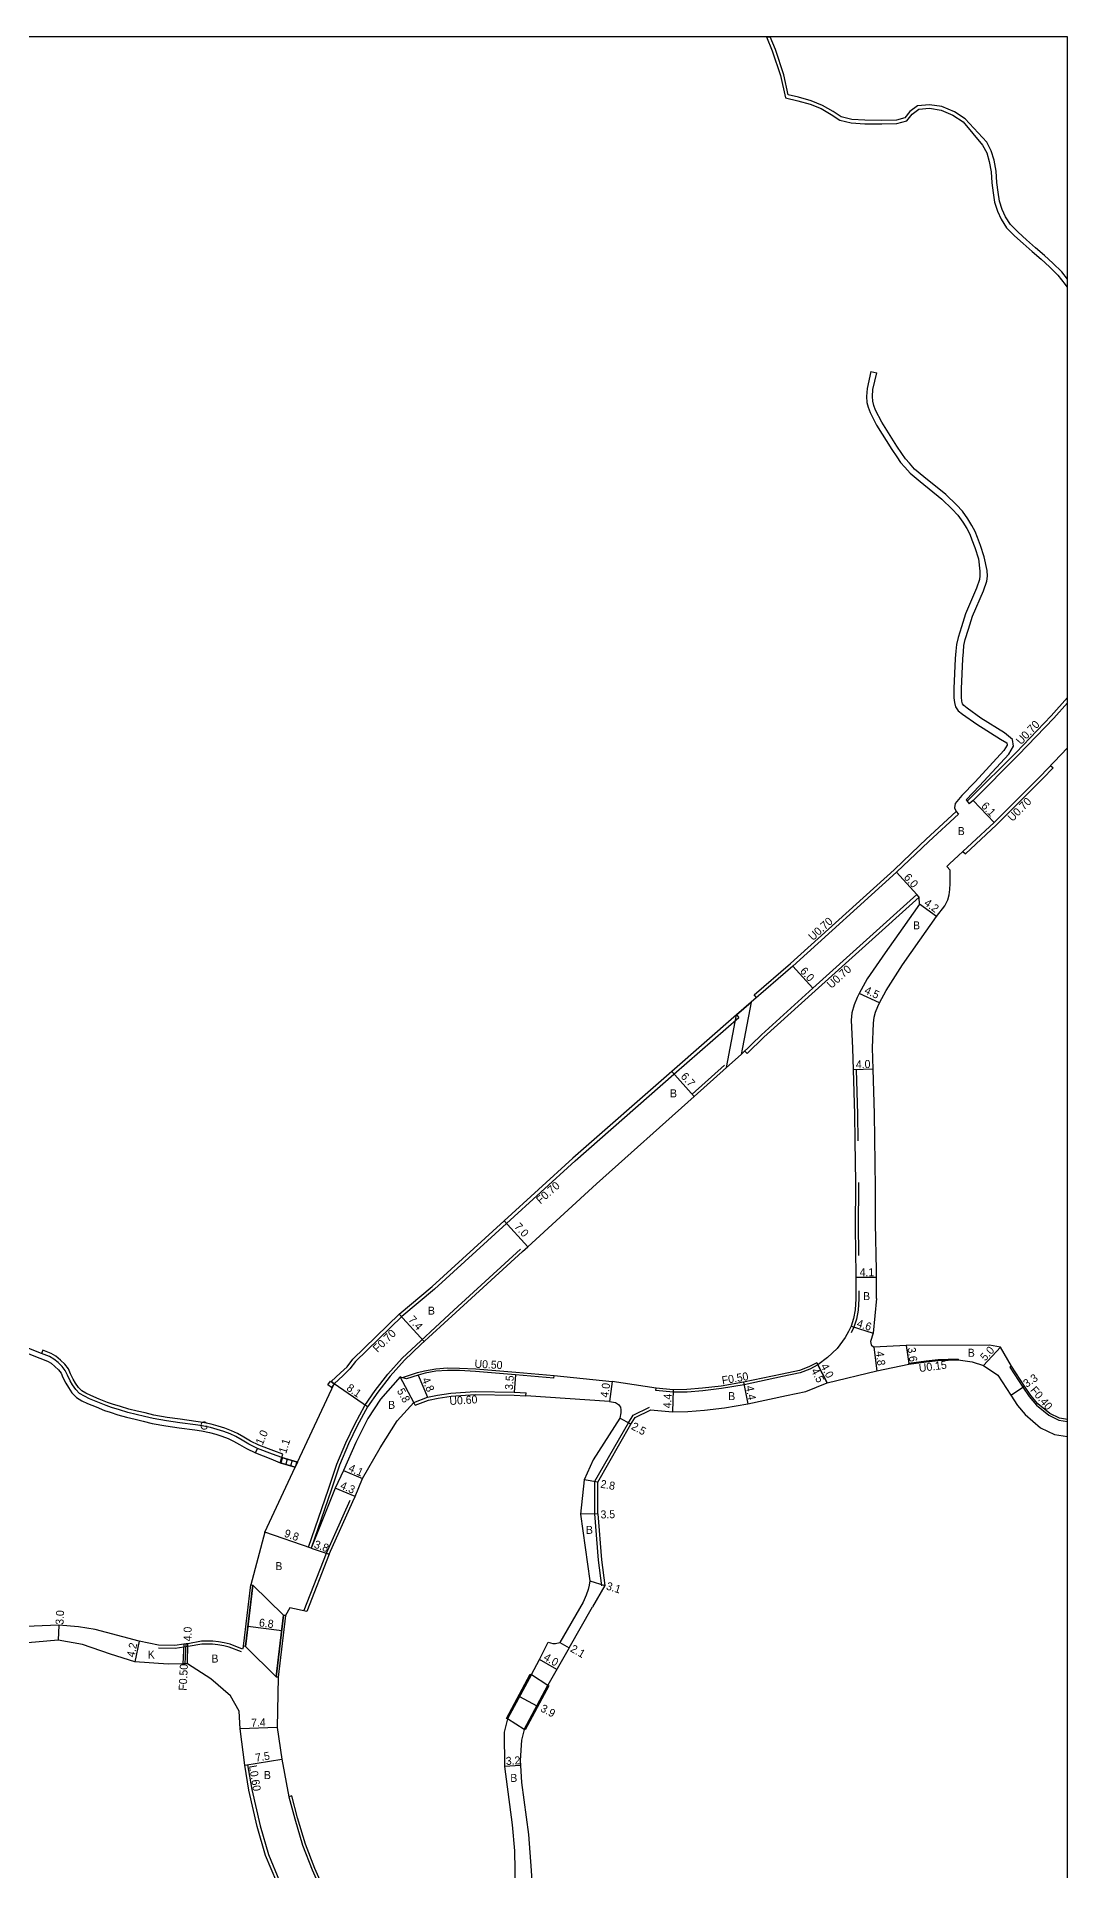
# Model space of a CAD drawing. Header units: metres. Extents: x 0 to 2400, y -93000 to -90000.
# Drawn here: x 1394 to 1598.6, y -92766.7 to -92400 of the extents above; entities that cross this region are included whole.
import ezdxf

# ---------------------------------------------------------------- set-up
doc = ezdxf.new("R2010")
doc.units = ezdxf.units.M
doc.header["$LTSCALE"] = 2.5
for name, color, linetype in [('その他', 7, 'Continuous'), ('側溝・桝', 7, 'Continuous'), ('図郭', 7, 'Continuous'), ('幅員', 7, 'Continuous'), ('歩道・分離帯・安全施設', 7, 'Continuous'), ('舗装', 7, 'Continuous'), ('道路', 7, 'Continuous')]:
    doc.layers.add(name, color=color, linetype=linetype)
doc.styles.get("Standard").update_dxf_attribs({"font": ''})
doc.styles.get('Standard').set_extended_font_data('@MS PGothic')

msp = doc.modelspace()

# ---------------------------------------------------------------- linework, layer by layer
at = {"layer": 'その他'}
for points in [[(1442.97, -92684.09), (1442.65, -92685.14)], [(1445.64, -92686.05), (1442.65, -92685.14)], [(1443.1, -92684.13), (1442.78, -92685.18)], [(1442.97, -92684.09), (1446.11, -92685.05)], [(1444.06, -92684.42), (1443.74, -92685.47)], [(1445.02, -92684.71), (1444.7, -92685.76)], [(1445.97, -92685), (1445.64, -92686.05)], [(1446.11, -92685.05), (1445.64, -92686.05)]]:
    msp.add_lwpolyline(points, dxfattribs=at)
at = {"layer": '側溝・桝'}
for points in [[(1579.92, -92552.89), (1580.63, -92552.23), (1589.74, -92543.11), (1596.73, -92535.79), (1600, -92532.14)], [(1597.14, -92546.22), (1595.1, -92548.35), (1585.84, -92557.63), (1579.59, -92563.43)], [(1596.63, -92545.74), (1597.14, -92546.22)], [(1565.38, -92566.57), (1570.44, -92561.73), (1571.78, -92560.45), (1577.73, -92554.92)], [(1579.11, -92562.92), (1579.59, -92563.43)], [(1537.37, -92591.61), (1544.63, -92585.31), (1565.38, -92566.57)], [(1535.99, -92603.34), (1539.32, -92600.08), (1549.59, -92590.81), (1570.34, -92572.06)], [(1537.83, -92592.14), (1537.37, -92591.61)], [(1473.51, -92650.45), (1487.86, -92637.31), (1501.58, -92624.76), (1521.35, -92607.45), (1534.29, -92596.15), (1534.31, -92596.13)], [(1533.85, -92595.6), (1534.31, -92596.13)], [(1535.5, -92602.84), (1535.99, -92603.34)], [(1473.51, -92650.45), (1466.93, -92655.92), (1457.68, -92664.94), (1456.57, -92666.4), (1455.21, -92667.68), (1453.44, -92669.36)], [(1442.97, -92684.09), (1443.2, -92683.43), (1441.35, -92682.77), (1438.39, -92681.64), (1436.69, -92680.83), (1435.4, -92680.07), (1434.12, -92679.31), (1432.89, -92678.74), (1431.59, -92678.24), (1430.27, -92677.81), (1428.88, -92677.43), (1427.19, -92677.08), (1425.79, -92676.91), (1422.67, -92676.45), (1420.05, -92676.1), (1417.39, -92675.61), (1415.66, -92675.2), (1414.03, -92674.82), (1412.36, -92674.42), (1410.7, -92673.93), (1409.16, -92673.45), (1408.1, -92673.09), (1406.48, -92672.42), (1404.83, -92671.74), (1403.82, -92671.25), (1402.98, -92670.76), (1402.36, -92670.1), (1401.75, -92669.21), (1401.28, -92668.42), (1400.76, -92667.35), (1400.3, -92666.35), (1399.59, -92665.45), (1398.76, -92664.62), (1397.79, -92663.84), (1396.85, -92663.31), (1395.22, -92662.66), (1394.96, -92663.31)], [(1467.07, -92668.13), (1470.1, -92667.13), (1471.5, -92666.76), (1473.72, -92666.38), (1476.09, -92666.19), (1478.49, -92666.23), (1481.74, -92666.4), (1489.73, -92667.06), (1497.38, -92667.73)], [(1550.11, -92665.6), (1548.48, -92666.44), (1546.58, -92667.17), (1543.07, -92667.9), (1535.35, -92669.57), (1530.88, -92670.32), (1527.1, -92670.76), (1523.96, -92671.01), (1521.2, -92671.06), (1517.75, -92670.73)], [(1568.29, -92665.45), (1571.75, -92665), (1574.18, -92664.73), (1578.12, -92664.6)], [(1588.82, -92665.85), (1588.48, -92666.06)], [(1588.48, -92666.06), (1591.08, -92670.04), (1592.35, -92671.93), (1593.81, -92673.65), (1596.26, -92675.62), (1598.3, -92676.61), (1600, -92676.9)], [(1517.75, -92670.73), (1517.8, -92670.23)], [(1469.59, -92673.65), (1469.37, -92673.09)], [(1469.59, -92673.65), (1472.26, -92672.62), (1474.19, -92672.21), (1476.8, -92671.82), (1481.63, -92671.51), (1489.39, -92671.64), (1491.76, -92671.79)], [(1423.36, -92721.45), (1423.17, -92725.37)], [(1423.67, -92725.35), (1423.87, -92721.38)], [(1435.55, -92745.65), (1436.14, -92745.55)], [(1436.14, -92745.55), (1436.95, -92750.49), (1438.62, -92757.76), (1440.28, -92763.46), (1442.52, -92768.79), (1445.24, -92774.19), (1448.15, -92779.98), (1453.53, -92790.72), (1458.3, -92800.83), (1460.11, -92804.69)], [(1444.95, -92751.79), (1444.37, -92751.94)], [(1460.22, -92788.18), (1459.4, -92786.58), (1453.12, -92774.21), (1449.56, -92766.32), (1447.69, -92761.45), (1446.12, -92756.16), (1444.95, -92751.79)]]:
    msp.add_lwpolyline(points, dxfattribs=at)
msp.add_lwpolyline([(1453.44, -92669.36), (1452.91, -92670.09), (1452.19, -92669.57), (1452.71, -92668.84), (1452.86, -92668.94)], close=True, dxfattribs=at)
at = {"layer": '図郭'}
msp.add_lwpolyline([(800, -93000), (1600, -93000), (1600, -92400), (800, -92400)], close=True, dxfattribs=at)
at = {"layer": '幅員'}
for points in [[(1581.12, -92552.73), (1585.35, -92557.12)], [(1565.85, -92567.09), (1569.87, -92571.54)], [(1573.85, -92575.94), (1570.43, -92573.49)], [(1545.1, -92585.84), (1549.12, -92590.29)], [(1562.43, -92593.2), (1558.35, -92591.32)], [(1525.36, -92611.91), (1520.89, -92606.92)], [(1561.18, -92606.46), (1557.18, -92606.57)], [(1492.12, -92641.95), (1487.39, -92636.79)], [(1561.8, -92648.12), (1557.7, -92648.13)], [(1471.44, -92660.88), (1466.44, -92655.42)], [(1556.77, -92657.84), (1561.15, -92659.25)], [(1561.33, -92662.03), (1561.88, -92666.79)], [(1567.78, -92661.73), (1568.27, -92665.3)], [(1586.59, -92662.03), (1583.21, -92665.72)], [(1470.24, -92667.61), (1472.09, -92672.04)], [(1489.69, -92667.55), (1489.41, -92671.04)], [(1549.88, -92665.16), (1551.94, -92669.16)], [(1551.94, -92669.16), (1550.11, -92665.6)], [(1460.08, -92673.99), (1453.44, -92669.36)], [(1469.37, -92673.09), (1466.6, -92667.99)], [(1509.03, -92668.92), (1508.47, -92672.88)], [(1521.22, -92670.56), (1521.04, -92674.96)], [(1535.25, -92669.07), (1536.08, -92673.4)], [(1588.66, -92671.63), (1591.41, -92669.81)], [(1512.75, -92677.46), (1510.56, -92676.26)], [(1437.71, -92683.2), (1438.11, -92682.28)], [(1442.65, -92685.14), (1442.97, -92684.09)], [(1455.33, -92686.68), (1459.08, -92688.33)], [(1506.12, -92689.03), (1503.37, -92688.55)], [(1457.61, -92691.9), (1453.64, -92690.23)], [(1506.15, -92695.38), (1502.66, -92695.46)], [(1448.85, -92702.21), (1439.58, -92699.02)], [(1448.85, -92702.21), (1452.44, -92703.45)], [(1504.52, -92708.75), (1507.51, -92709.67)], [(1398.39, -92717.6), (1398.26, -92720.6)], [(1436.21, -92717.86), (1442.96, -92718.68)], [(1414.48, -92720.84), (1413.62, -92724.95)], [(1424.1, -92725.34), (1424.17, -92721.34)], [(1498.56, -92721.11), (1500.39, -92722.15)], [(1497.93, -92726.47), (1494.45, -92724.49)], [(1490.5, -92731.92), (1493.93, -92733.75)], [(1442.02, -92738.1), (1434.62, -92738.36)], [(1435.55, -92745.65), (1442.95, -92744.44)], [(1490.69, -92745.72), (1487.49, -92745.89)]]:
    msp.add_lwpolyline(points, dxfattribs=at)
at = {"layer": '歩道・分離帯・安全施設'}
for points in [[(1524.96, -92611.46), (1531.46, -92605.64)], [(1557.78, -92606.56), (1558.04, -92615.43), (1558.12, -92620.79)], [(1558.24, -92629.09), (1558.25, -92630.22), (1558.16, -92637.35), (1558.26, -92643.74)], [(1477.35, -92654.65), (1490.68, -92642.46)], [(1558.31, -92650.81), (1558.31, -92652.37), (1558.14, -92654.67), (1557.82, -92656.46), (1557.33, -92658.07), (1556.75, -92659.17)], [(1448.28, -92702.01), (1452.27, -92690.41), (1453.95, -92685.42), (1455.76, -92681.14), (1457.53, -92677.47), (1459.57, -92673.68), (1461.66, -92670.68), (1464.15, -92667.46), (1467.04, -92664.22), (1477.35, -92654.65)], [(1506.91, -92709.75), (1506.24, -92704.61), (1505.56, -92695.4), (1505.52, -92691.48), (1505.53, -92688.87), (1512.23, -92677.15), (1513.18, -92675.66), (1516.43, -92674.03)], [(1447.43, -92714.65), (1451.89, -92703.21), (1456.62, -92692.63)], [(1434.91, -92722.99), (1432.46, -92722.02), (1431.35, -92721.76), (1430.2, -92721.58), (1429.12, -92721.44), (1428.09, -92721.43), (1426.96, -92721.45), (1424.26, -92721.93), (1421.65, -92722.29), (1418.29, -92722.24)]]:
    msp.add_lwpolyline(points, dxfattribs=at)
at = {"layer": '舗装'}
msp.add_lwpolyline([(1423.67, -92725.35), (1423.87, -92721.38)], dxfattribs=at)
at = {"layer": '道路'}
for points in [[(1539.82, -92400), (1540.98, -92402.84), (1542.64, -92407.79), (1543.61, -92412.21), (1546.1, -92412.8), (1548.56, -92413.47), (1550.75, -92414.38), (1552.79, -92415.54), (1554.51, -92416.67), (1556.77, -92417.23), (1559.51, -92417.42), (1562.91, -92417.43), (1565.91, -92417.37), (1567.88, -92416.83), (1568.99, -92415.47), (1570.29, -92414.52), (1572.41, -92414.31), (1574.73, -92414.67), (1577.09, -92415.68), (1579.16, -92417.01)], [(1539.82, -92400), (1540.58, -92400)], [(1579.54, -92416.42), (1577.42, -92415.06), (1574.92, -92413.99), (1572.43, -92413.6), (1570.03, -92413.85), (1568.51, -92414.96), (1567.47, -92416.21), (1565.81, -92416.67), (1562.91, -92416.73), (1559.53, -92416.72), (1556.88, -92416.54), (1554.8, -92416.01), (1553.15, -92414.95), (1551.06, -92413.75), (1548.78, -92412.81), (1546.27, -92412.12), (1544.2, -92411.63), (1543.31, -92407.6), (1541.63, -92402.59), (1540.58, -92400)], [(1579.16, -92417.01), (1583.02, -92421.68), (1583.85, -92423.22), (1584.37, -92424.95), (1584.73, -92427.02), (1584.87, -92429.24), (1585.12, -92431.23), (1585.41, -92433.11), (1585.99, -92434.89), (1586.73, -92436.51), (1587.83, -92438.22), (1589.43, -92439.81), (1591.17, -92441.37), (1592.97, -92442.98), (1594.72, -92444.48), (1596.41, -92446), (1598.1, -92447.7), (1599.57, -92449.55), (1600, -92450.2)], [(1600, -92448.49), (1598.85, -92447.04), (1597.1, -92445.27), (1595.38, -92443.73), (1593.63, -92442.23), (1591.84, -92440.63), (1590.12, -92439.08), (1588.61, -92437.59), (1587.61, -92436.02), (1586.92, -92434.53), (1586.39, -92432.88), (1586.12, -92431.09), (1585.86, -92429.14), (1585.72, -92426.91), (1585.35, -92424.72), (1584.78, -92422.83), (1583.85, -92421.12), (1579.54, -92416.42)], [(1560.7, -92466.98), (1559.94, -92470.37), (1559.8, -92471.95), (1559.93, -92473.12), (1560.18, -92474.1), (1560.55, -92475.15), (1561.82, -92477.69), (1564.9, -92482.56), (1565.87, -92484.02), (1566.65, -92485.15), (1567.52, -92486.1), (1568.58, -92487.31), (1570.55, -92488.94), (1574.88, -92492.45), (1576.97, -92494.48), (1578.07, -92495.66), (1579.09, -92497.09), (1579.87, -92498.36), (1580.47, -92499.47), (1580.9, -92500.58), (1581.51, -92502.15), (1582.21, -92504.38)], [(1560.7, -92466.98), (1561.87, -92467.24)], [(1583.35, -92504.02), (1582.64, -92501.76), (1582.02, -92500.15), (1581.57, -92498.97), (1580.91, -92497.76), (1580.09, -92496.42), (1579.01, -92494.9), (1577.83, -92493.64), (1575.68, -92491.55), (1571.31, -92488.01), (1569.42, -92486.45), (1568.41, -92485.3), (1567.6, -92484.4), (1566.87, -92483.35), (1565.9, -92481.91), (1562.87, -92477.1), (1561.65, -92474.68), (1561.33, -92473.75), (1561.11, -92472.91), (1561.01, -92471.94), (1561.13, -92470.55), (1561.87, -92467.24)], [(1582.21, -92504.38), (1582.47, -92506.87), (1582.51, -92507.79), (1582.4, -92508.56), (1581.84, -92510.25), (1579.6, -92515.38), (1578.81, -92518.01), (1578.12, -92520.14), (1577.83, -92521.52), (1577.7, -92522.89), (1577.58, -92524.32), (1577.31, -92530.35), (1577.31, -92532.18), (1577.43, -92533.16), (1577.63, -92534.03), (1578.18, -92534.77), (1579.02, -92535.47), (1581.88, -92537.49), (1586.62, -92540.44)], [(1587.42, -92539.17), (1582.71, -92536.24), (1579.93, -92534.28), (1579.28, -92533.74), (1579.02, -92533.39), (1578.91, -92532.89), (1578.81, -92532.09), (1578.81, -92530.38), (1579.08, -92524.41), (1579.19, -92523.02), (1579.31, -92521.75), (1579.57, -92520.53), (1580.25, -92518.45), (1581.01, -92515.89), (1583.24, -92510.78), (1583.86, -92508.9), (1584.01, -92507.86), (1583.97, -92506.74), (1583.35, -92504.02)], [(1600, -92533.19), (1597.25, -92536.27), (1590.24, -92543.6), (1581.12, -92552.73), (1580.38, -92553.41)], [(1579.78, -92552.57), (1582.41, -92549.79), (1588.25, -92543.45), (1589.24, -92541.89), (1589, -92540.52), (1587.42, -92539.17)], [(1575.91, -92565.91), (1576.44, -92565.4), (1585.35, -92557.12), (1594.6, -92547.86), (1600, -92542.21)], [(1586.62, -92540.44), (1587.9, -92541.22), (1587.97, -92541.64), (1587.29, -92542.72), (1581.53, -92548.97), (1578.91, -92551.75)], [(1578.91, -92551.75), (1577.54, -92553.34), (1577.39, -92554.19), (1577.73, -92554.92), (1578.19, -92555.45)], [(1579.78, -92552.57), (1579.92, -92552.89), (1580.38, -92553.41)], [(1578.19, -92555.45), (1572.26, -92560.96), (1570.93, -92562.23), (1565.85, -92567.09)], [(1565.85, -92567.09), (1545.1, -92585.84)], [(1573.85, -92575.94), (1575.47, -92573.77), (1576.09, -92572.58), (1576.37, -92571.59), (1576.51, -92570.51), (1576.56, -92569.3), (1576.56, -92566.63), (1575.91, -92565.91)], [(1538.84, -92599.57), (1549.12, -92590.29), (1569.87, -92571.54)], [(1570.43, -92573.49), (1570.34, -92572.06), (1569.87, -92571.54)], [(1570.43, -92573.49), (1567.06, -92578.2), (1563.58, -92583.18)], [(1567.03, -92585.59), (1570.49, -92580.63), (1573.85, -92575.94)], [(1563.58, -92583.18), (1559.97, -92588.37), (1558.35, -92591.32), (1557.98, -92592.12), (1557.38, -92593.59), (1556.92, -92595.19), (1556.74, -92596.69)], [(1545.1, -92585.84), (1536.77, -92593.05)], [(1561.21, -92597.23), (1561.35, -92596.08), (1561.64, -92595.06), (1562.11, -92593.91), (1562.43, -92593.2), (1563.79, -92590.75), (1567.03, -92585.59)], [(1536.77, -92593.05), (1533.83, -92595.61), (1520.89, -92606.92), (1501.11, -92624.23)], [(1536.77, -92593.05), (1533.83, -92595.61)], [(1556.74, -92596.69), (1557.06, -92602.27), (1557.18, -92606.57), (1557.44, -92615.45), (1557.52, -92620.8), (1557.64, -92629.1), (1557.65, -92630.22)], [(1561.65, -92630.16), (1561.44, -92615.36), (1561.18, -92606.46), (1561.06, -92602.17), (1561.21, -92597.23)], [(1538.84, -92599.57), (1534.8, -92603.52)], [(1534.8, -92603.52), (1531.86, -92606.09), (1525.36, -92611.91), (1505.84, -92629.4)], [(1531.86, -92606.09), (1534.8, -92603.52)], [(1501.11, -92624.23), (1487.39, -92636.79), (1473.03, -92649.93)], [(1477.76, -92655.09), (1491.08, -92642.9), (1492.12, -92641.95), (1505.84, -92629.4)], [(1557.65, -92630.22), (1557.56, -92637.36), (1557.66, -92643.75), (1557.7, -92646.7), (1557.7, -92648.13), (1557.71, -92650.81), (1557.71, -92652.35)], [(1561.81, -92652.34), (1561.8, -92648.12), (1561.8, -92646.67), (1561.66, -92637.34), (1561.65, -92630.16)], [(1456.01, -92665.98), (1457.16, -92664.47), (1466.44, -92655.42), (1473.03, -92649.93)], [(1557.71, -92652.35), (1557.54, -92654.59), (1557.23, -92656.32), (1556.77, -92657.84), (1556.22, -92658.89), (1555.55, -92660.14), (1553.95, -92662.29), (1552.01, -92664.12), (1550.11, -92665.6), (1549.88, -92665.16)], [(1561.81, -92652.34), (1561.15, -92659.25), (1560.65, -92660.92), (1560.74, -92661.58), (1561.33, -92662.03)], [(1477.76, -92655.09), (1470.75, -92661.52), (1467.48, -92664.62), (1464.61, -92667.85), (1462.14, -92671.04), (1460.08, -92673.99), (1458.06, -92677.74), (1456.31, -92681.38), (1454.51, -92685.63), (1452.84, -92690.61), (1448.85, -92702.21)], [(1387.72, -92661.53), (1394.59, -92664.24), (1396.11, -92664.85), (1396.84, -92665.25), (1397.62, -92665.88), (1398.32, -92666.58), (1398.84, -92667.24), (1399.22, -92668.08), (1399.79, -92669.24), (1400.32, -92670.12), (1401.02, -92671.16), (1401.91, -92672.11), (1403.03, -92672.76), (1404.14, -92673.29), (1405.83, -92673.99), (1407.51, -92674.68), (1408.63, -92675.07), (1410.21, -92675.55), (1411.92, -92676.07), (1413.63, -92676.47), (1415.27, -92676.86), (1417.04, -92677.28), (1419.78, -92677.78), (1422.43, -92678.14), (1425.56, -92678.59), (1426.91, -92678.76), (1428.49, -92679.09), (1429.79, -92679.43), (1431.01, -92679.85), (1432.23, -92680.31), (1433.33, -92680.82), (1434.54, -92681.53), (1435.89, -92682.33), (1437.71, -92683.2), (1440.76, -92684.36), (1442.65, -92685.14)], [(1442.97, -92684.09), (1441.11, -92683.43), (1438.11, -92682.28), (1436.36, -92681.44), (1435.04, -92680.67), (1433.79, -92679.93), (1432.62, -92679.39), (1431.35, -92678.9), (1430.07, -92678.48), (1428.72, -92678.11), (1427.07, -92677.77), (1425.7, -92677.6), (1422.57, -92677.15), (1419.94, -92676.79), (1417.24, -92676.3), (1415.5, -92675.88), (1413.87, -92675.5), (1412.18, -92675.1), (1410.5, -92674.6), (1408.94, -92674.12), (1407.86, -92673.74), (1406.21, -92673.07), (1404.55, -92672.38), (1403.5, -92671.87), (1402.54, -92671.32), (1401.81, -92670.54), (1401.16, -92669.58), (1400.67, -92668.76), (1400.12, -92667.65), (1399.7, -92666.71), (1399.07, -92665.91), (1398.29, -92665.14), (1397.4, -92664.42), (1396.55, -92663.94), (1394.96, -92663.31), (1388.08, -92660.59)], [(1588.82, -92665.85), (1586.59, -92662.03), (1584.39, -92661.64), (1567.78, -92661.73), (1561.33, -92662.03)], [(1446.11, -92685.05), (1453.44, -92669.36), (1452.86, -92668.94), (1454.73, -92667.18), (1456.01, -92665.98)], [(1497.33, -92668.23), (1489.69, -92667.55), (1481.71, -92666.9), (1478.47, -92666.73), (1476.1, -92666.69), (1473.78, -92666.87), (1471.61, -92667.25), (1470.24, -92667.61), (1467.91, -92668.38), (1466.9, -92668.08), (1466.6, -92667.99), (1462.68, -92672.45), (1460.18, -92676.32), (1457.75, -92681.09), (1455.33, -92686.68), (1453.64, -92690.23), (1448.85, -92702.21)], [(1497.33, -92668.23), (1497.38, -92667.73), (1509.03, -92668.92)], [(1549.88, -92665.16), (1548.3, -92665.98), (1546.44, -92666.69), (1542.96, -92667.41), (1535.25, -92669.07), (1530.81, -92669.83), (1527.05, -92670.26), (1523.93, -92670.51), (1521.22, -92670.56), (1517.8, -92670.23)], [(1551.94, -92669.16), (1561.88, -92666.79), (1568.29, -92665.45), (1568.27, -92665.3)], [(1578.12, -92664.45), (1574.17, -92664.58), (1571.73, -92664.85), (1568.27, -92665.3)], [(1578.12, -92664.45), (1578.12, -92664.6), (1580.97, -92665), (1583.21, -92665.72), (1586.06, -92667.65)], [(1586.06, -92667.65), (1588.66, -92671.63), (1590.03, -92673.68), (1591.57, -92675.5)], [(1594.09, -92673.36), (1592.67, -92671.69), (1591.41, -92669.81), (1588.82, -92665.85)], [(1469.37, -92673.09), (1472.09, -92672.04), (1474.09, -92671.62), (1476.73, -92671.23), (1481.61, -92670.91), (1489.41, -92671.04), (1491.8, -92671.19)], [(1508.47, -92672.88), (1491.76, -92671.79), (1491.8, -92671.19)], [(1517.8, -92670.23), (1509.03, -92668.92)], [(1517.38, -92674.61), (1521.04, -92674.96), (1524.15, -92674.91), (1527.48, -92674.64), (1531.43, -92674.18), (1536.08, -92673.4), (1543.87, -92671.71), (1547.68, -92670.93), (1551.94, -92669.16)], [(1452.44, -92703.45), (1457.17, -92692.88), (1457.61, -92691.9), (1459.08, -92688.33), (1462.63, -92682.15), (1466.04, -92676.78), (1469.37, -92673.09)], [(1508.47, -92672.88), (1509.63, -92673.1), (1510.24, -92673.48), (1510.65, -92674.07), (1510.76, -92674.56), (1510.76, -92675.18), (1510.56, -92676.26), (1505.2, -92684.57), (1503.37, -92688.55), (1502.66, -92695.46), (1504.52, -92708.75)], [(1506.15, -92695.38), (1506.12, -92691.47), (1506.12, -92689.03), (1512.75, -92677.46), (1513.6, -92676.12), (1516.7, -92674.57), (1517.38, -92674.61)], [(1600, -92676.49), (1598.42, -92676.23), (1596.48, -92675.28), (1594.09, -92673.36)], [(1591.57, -92675.5), (1594.61, -92678.16), (1597.38, -92679.5), (1600, -92679.89)], [(1439.58, -92699.02), (1445.64, -92686.05)], [(1442.65, -92685.14), (1445.64, -92686.05)], [(1446.11, -92685.05), (1442.97, -92684.09)], [(1506.15, -92695.38), (1506.84, -92704.55), (1507.51, -92709.67), (1505.05, -92713.97)], [(1439.58, -92699.02), (1436.8, -92709.56), (1437.2, -92709.61), (1435.72, -92721.91), (1435.32, -92721.86), (1435.13, -92722.43), (1432.64, -92721.45), (1431.46, -92721.17), (1430.29, -92720.98), (1429.16, -92720.85), (1428.09, -92720.83), (1426.9, -92720.85), (1424.17, -92721.34), (1423.87, -92721.38), (1423.36, -92721.45), (1421.61, -92721.69), (1418.3, -92721.64), (1414.48, -92720.84), (1407.94, -92719.07), (1405.64, -92718.53), (1403.97, -92718.22), (1402.35, -92717.99), (1398.39, -92717.6), (1383.5, -92718.24)], [(1452.44, -92703.45), (1447.98, -92714.87), (1444.58, -92714.14), (1443.72, -92715.71), (1443.32, -92715.66), (1441.84, -92727.96), (1442.23, -92728.01), (1442.02, -92738.1), (1442.95, -92744.44), (1444.37, -92751.94)], [(1436.8, -92709.56), (1437.2, -92709.61), (1435.72, -92721.91), (1435.32, -92721.86), (1436.8, -92709.56)], [(1504.52, -92708.75), (1504.41, -92709.6), (1504.18, -92710.51), (1503.79, -92711.61), (1503.17, -92713.03), (1498.56, -92721.11)], [(1500.39, -92722.15), (1505.05, -92713.97)], [(1441.84, -92727.96), (1443.32, -92715.66), (1443.72, -92715.71), (1442.23, -92728.01), (1441.84, -92727.96)], [(1435.55, -92745.65), (1434.62, -92738.36), (1434.44, -92734.82), (1432.68, -92731.79), (1428.78, -92728.34), (1424.1, -92725.34), (1423.67, -92725.35), (1423.17, -92725.37), (1420.26, -92725.46), (1413.62, -92724.95), (1408.72, -92723.46), (1403.13, -92721.53), (1398.26, -92720.6), (1383.78, -92721.93)], [(1488.11, -92736.39), (1492.85, -92727.52), (1494.45, -92724.49), (1496.22, -92721.03), (1497.12, -92721.32), (1497.67, -92721.33), (1498.56, -92721.11)], [(1500.39, -92722.15), (1496.14, -92729.61), (1491.4, -92738.48)], [(1492.62, -92727.41), (1492.85, -92727.52), (1488.11, -92736.39), (1487.89, -92736.27), (1492.62, -92727.41)], [(1496.14, -92729.61), (1496.36, -92729.73), (1491.62, -92738.59), (1491.4, -92738.48), (1496.14, -92729.61)], [(1488.11, -92736.39), (1487.43, -92739.01), (1487.49, -92745.89), (1489.03, -92757.53), (1489.47, -92762.74), (1489.67, -92774.02), (1489.87, -92790.02), (1489.01, -92811.05)], [(1491.4, -92738.48), (1490.9, -92740.64), (1490.64, -92744.71), (1490.69, -92745.72), (1490.87, -92749.09), (1492.27, -92759.51), (1492.84, -92766.69), (1493.17, -92772.12), (1493.17, -92774.03), (1493.27, -92790.11), (1492.97, -92790.1), (1492.87, -92793.93), (1492.41, -92811.14)], [(1474.58, -92842.97), (1472.11, -92833.98), (1469.27, -92826.14), (1466.16, -92818.71), (1461.77, -92809.63), (1459.55, -92804.91), (1457.75, -92801.09), (1452.99, -92790.98), (1447.62, -92780.25), (1444.71, -92774.46), (1441.97, -92769.04), (1439.71, -92763.66), (1438.04, -92757.91), (1436.36, -92750.61), (1435.55, -92745.65)], [(1444.37, -92751.94), (1445.55, -92756.33), (1447.12, -92761.65), (1449.01, -92766.56), (1452.58, -92774.47), (1458.87, -92786.86), (1459.69, -92788.45)]]:
    msp.add_lwpolyline(points, dxfattribs=at)
for points in [[(1533.83, -92595.61), (1536.77, -92593.05), (1534.8, -92603.52), (1531.86, -92606.09)], [(1437.2, -92709.61), (1443.32, -92715.66), (1441.84, -92727.96), (1435.72, -92721.91)], [(1492.85, -92727.52), (1496.14, -92729.61), (1491.4, -92738.48), (1488.11, -92736.39)]]:
    msp.add_lwpolyline(points, close=True, dxfattribs=at)

# ---------------------------------------------------------------- texts
at = {"layer": '側溝・桝'}
for s, rotation, p in [('U0.70', 46.2926, (1590.71, -92541.7)), ('U0.70', 45.0402, (1589, -92557.05)), ('U0.70', 42.0944, (1549.1, -92580.86)), ('U0.70', 42.0944, (1552.81, -92590.44)), ('F0.70', 41.1964, (1494.66, -92633.52)), ('F0.70', 44.2563, (1462.1, -92663.21)), ('U0.50', 357.0981, (1481.46, -92666.15)), ('F0.50', 9.6191, (1531.05, -92669.49)), ('U0.15', 7.3676, (1570.41, -92667.03)), ('F0.40', 310.3358, (1592.46, -92670.71)), ('U0.60', 3.648, (1476.53, -92673.61)), ('F0.50', 87.2024, (1423.94, -92730.76)), ('L0.60', 279.291, (1436.4, -92745.75))]:
    msp.add_text(s, height=1.6, rotation=rotation, dxfattribs=at).set_placement(p)
at = {"layer": '幅員'}
for s, rotation, p in [('6.1', 313.9574, (1582.64, -92553.95)), ('6.0', 312.0951, (1567.18, -92568.19)), ('4.2', 324.3688, (1571.2, -92573.54)), ('6.0', 312.0951, (1546.43, -92586.93)), ('4.5', 335.2631, (1559.28, -92591.23)), ('4.0', 1.6615, (1557.73, -92606.29)), ('6.7', 311.8537, (1522.59, -92607.99)), ('7.0', 312.4642, (1489.33, -92638.04)), ('4.1', 0.0699, (1558.47, -92647.85)), ('7.4', 312.4919, (1468.14, -92656.66)), ('4.6', 342.1599, (1557.76, -92657.92)), ('4.8', 276.6405, (1561.69, -92662.92)), ('3.6', 277.9022, (1568.03, -92662.18)), ('5.0', 47.5374, (1583.56, -92664.92)), ('3.5', 85.4607, (1489.13, -92670.64)), ('4.5', 297.3282, (1548.7, -92666.74)), ('4.0', 297.3209, (1550.62, -92665.83)), ('3.3', 33.4686, (1591.82, -92670.19)), ('8.1', 325.07, (1455.76, -92670.54)), ('5.8', 298.5269, (1465.92, -92670.78)), ('4.8', 292.6594, (1470.94, -92668.48)), ('4.0', 81.9084, (1508.2, -92672.2)), ('4.4', 87.7374, (1520.77, -92674.28)), ('4.4', 280.8963, (1535.66, -92669.89)), ('1.0', 66.7113, (1439.12, -92681.73)), ('2.5', 331.2725, (1512.66, -92678.35)), ('1.1', 73.0313, (1443.83, -92683.43)), ('4.1', 336.2702, (1456.15, -92686.77)), ('4.3', 337.1495, (1454.5, -92690.27)), ('2.8', 350.1473, (1506.56, -92690.12)), ('3.5', 1.3589, (1506.69, -92696.3)), ('9.8', 341.003, (1443.31, -92699.9)), ('3.8', 341.0039, (1449.27, -92702.11)), ('3.1', 342.8986, (1507.67, -92710.46)), ('3.0', 87.5163, (1399.33, -92717.58)), ('4.0', 89.024, (1424.91, -92720.87)), ('6.8', 353.1273, (1438.34, -92717.87)), ('4.2', 78.1711, (1413.5, -92724.17)), ('2.1', 330.3228, (1500.49, -92722.81)), ('4.0', 330.3457, (1495.15, -92724.5)), ('3.9', 331.8668, (1494.52, -92734.77)), ('7.4', 1.9979, (1436.86, -92737.94)), ('7.5', 9.2898, (1437.8, -92744.96)), ('3.2', 3.0457, (1487.78, -92745.59))]:
    msp.add_text(s, height=1.6, rotation=rotation, dxfattribs=at).set_placement(p)
at = {"layer": '舗装'}
for s, p in [('B', (1578.07, -92559.64)), ('B', (1569.13, -92578.5)), ('B', (1520.55, -92612.09)), ('B', (1559.16, -92652.64)), ('B', (1472.17, -92655.54)), ('B', (1580.08, -92663.96)), ('B', (1532.19, -92672.63)), ('B', (1464.22, -92674.38)), ('G', (1426.62, -92678.51)), ('B', (1503.76, -92699.37)), ('B', (1441.68, -92706.62)), ('K', (1416.17, -92724.3)), ('B', (1428.91, -92725.11)), ('B', (1439.39, -92748.4)), ('B', (1488.64, -92748.97))]:
    msp.add_text(s, height=1.6, dxfattribs=at).set_placement(p)

doc.saveas('drawing.dxf')
